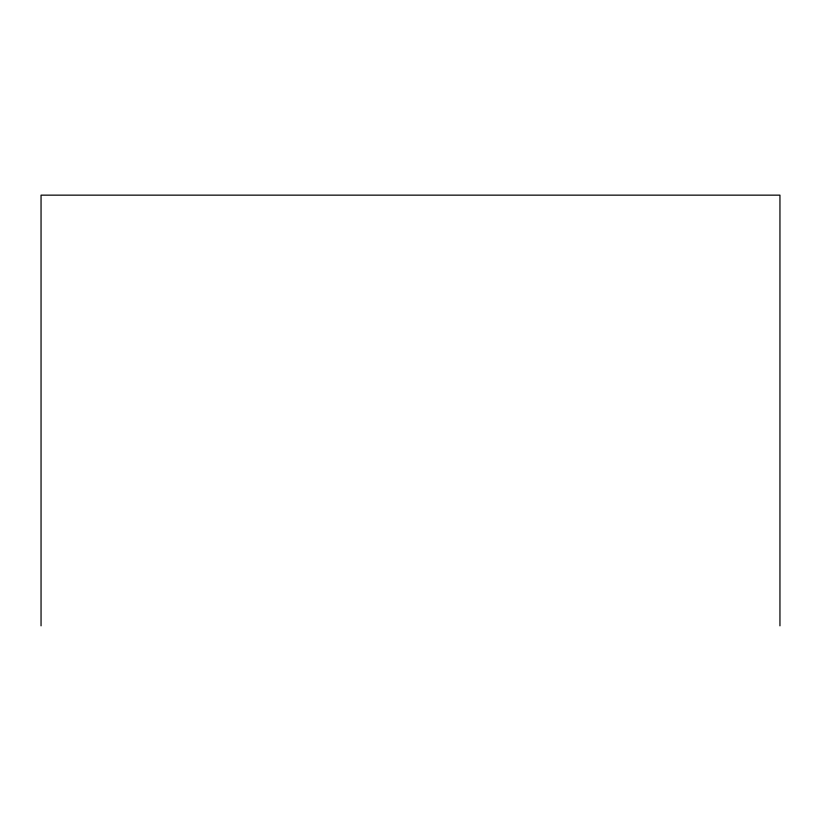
<?xml version="1.0" encoding="UTF-8"?>
<svg xmlns="http://www.w3.org/2000/svg" width="821" height="821" viewBox="0 0 821 821"><rect width="100%" height="100%" fill="white"/><g stroke="black" fill="none" stroke-linecap="round" stroke-linejoin="round"><path stroke-width="1.23" d="M779.95 625.848L779.95 195.152L41.05 195.152L41.05 625.848"/></g></svg>
